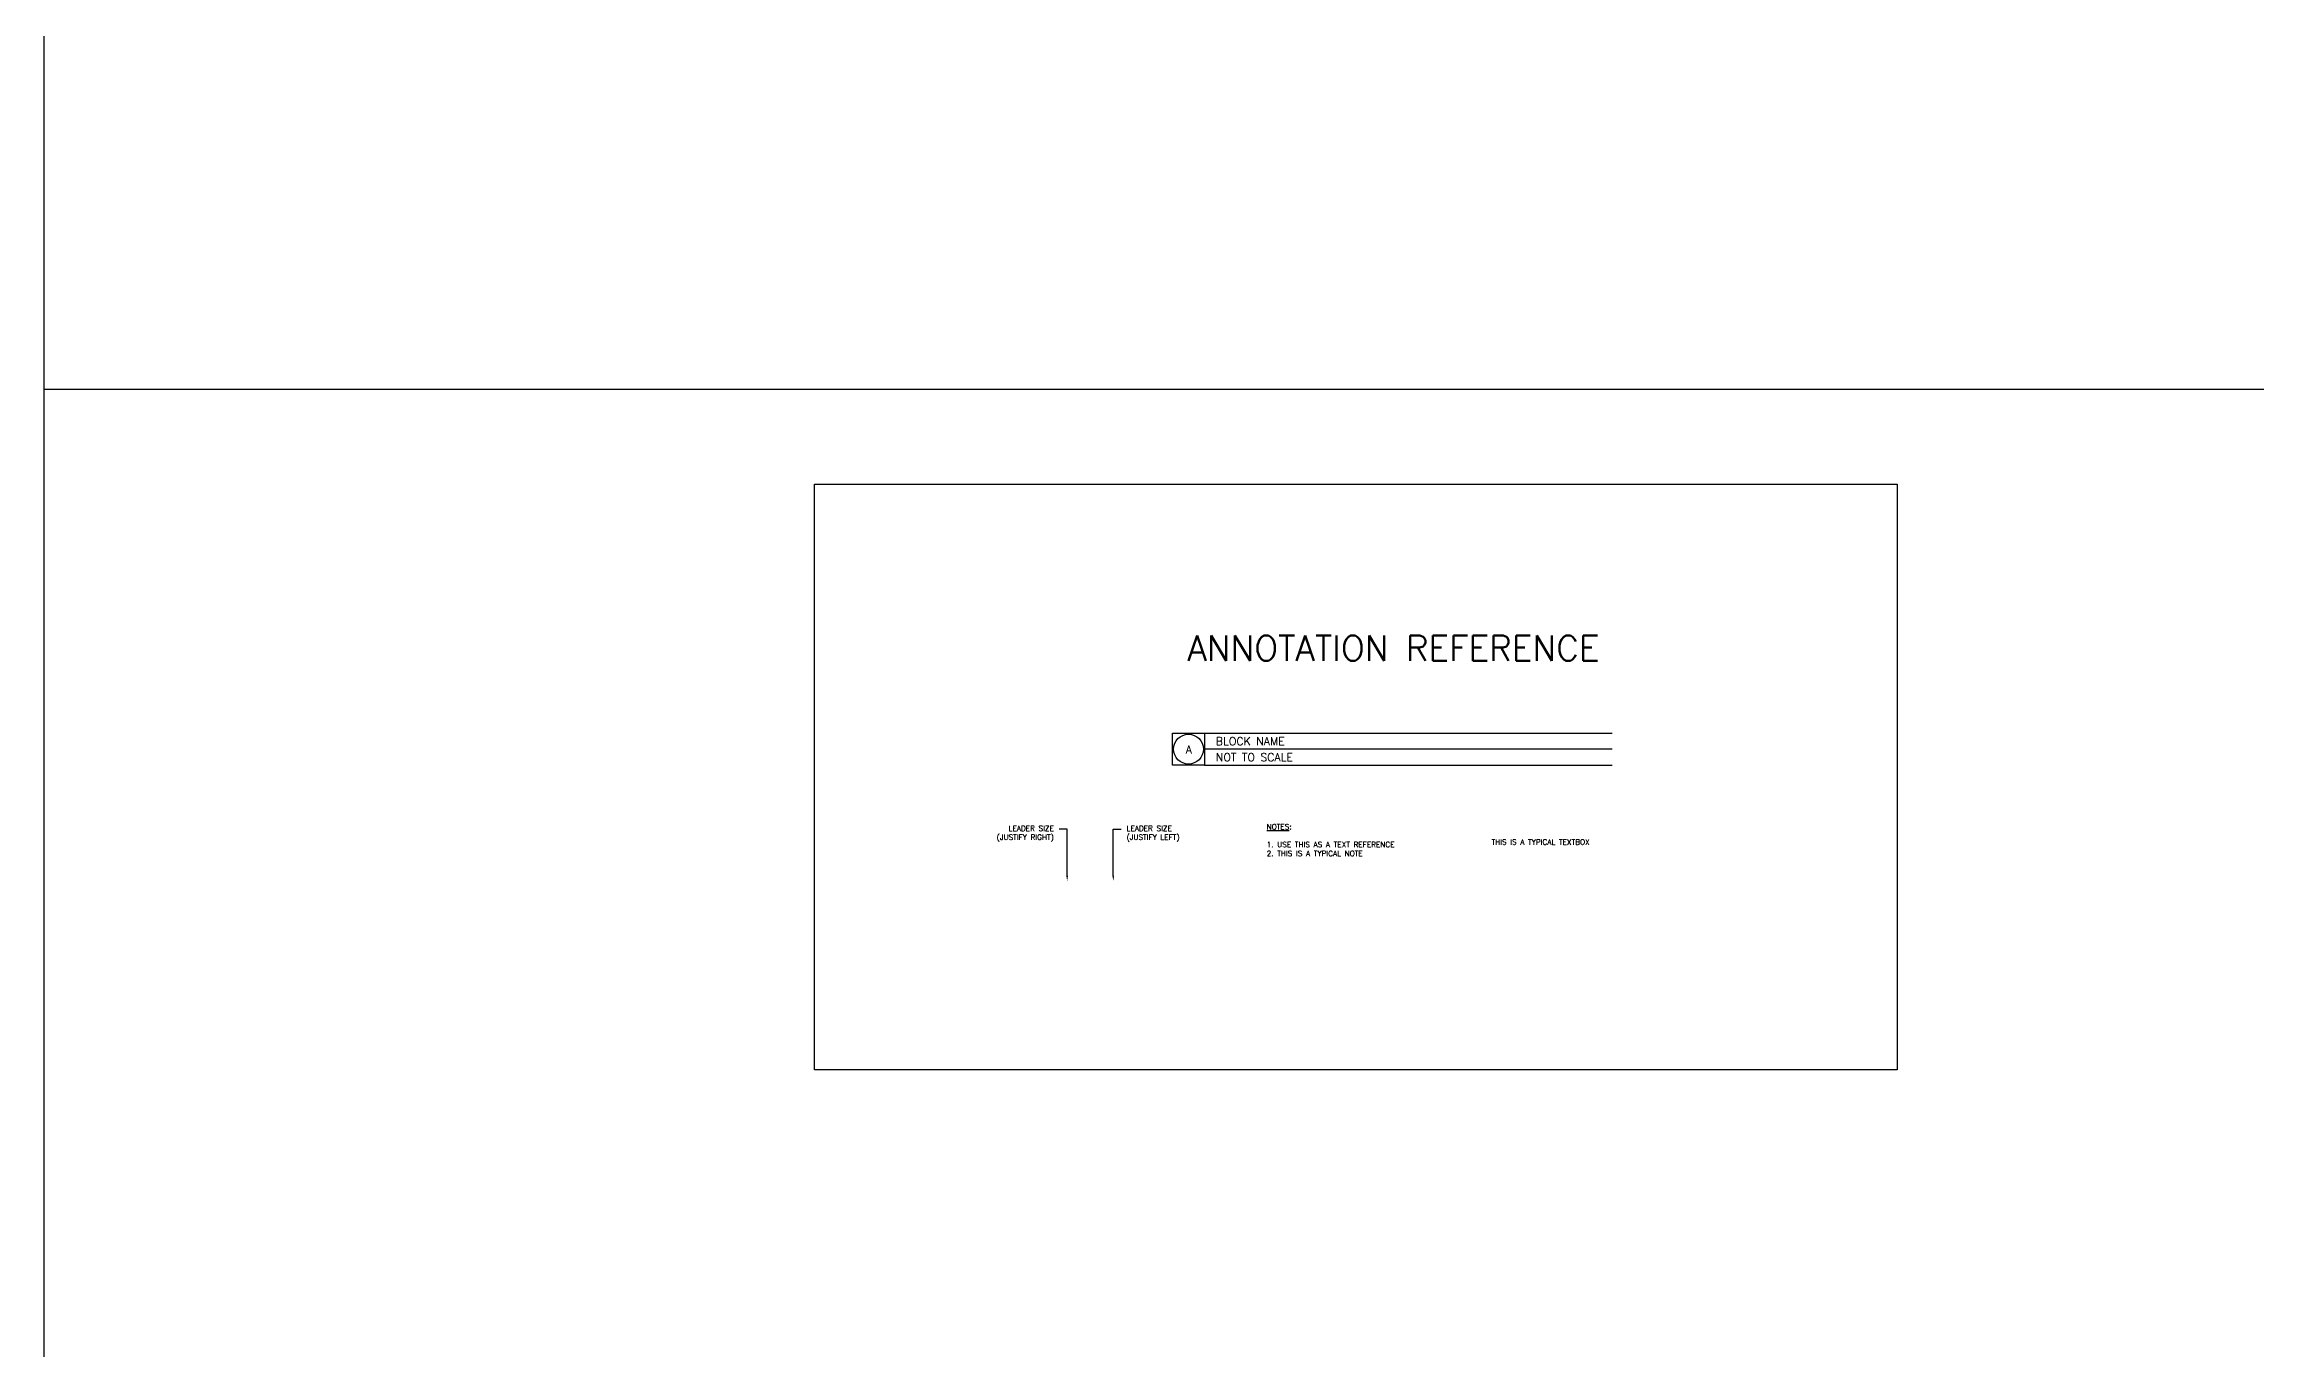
# Model space of a CAD drawing. Header units: inches. Extents: x -6 to 441, y 0 to 338.
# Drawn here: x 0 to 51.8, y 94.3 to 124.9 of the extents above; entities that cross this region are included whole.
import ezdxf
from ezdxf import colors
from ezdxf.entities.mleader import LeaderData, LeaderLine
from ezdxf.math import Vec2, Vec3

# ---------------------------------------------------------------- set-up
doc = ezdxf.new("R2010")
doc.units = ezdxf.units.IN
doc.header["$MEASUREMENT"] = 0
doc.styles.add('Roman', font='romans.shx', dxfattribs={"height": 0.125})
doc.styles.add('Roman-A', font='romans.shx', dxfattribs={"height": 0.125})

# ---------------------------------------------------------------- blocks, each defined once
blk = doc.blocks.new('*U28')
blk.add_lwpolyline([(0, 0.75), (0.75, 0.75), (0.75, 0), (0, 0)], close=True)
blk.add_circle((0.375, 0.375), 0.35)
at = {"insert": (0.383, 0.366), "char_height": 0.188, "width": 0.46087, "attachment_point": 5, "style": 'Roman-A'}
blk.add_mtext('A', dxfattribs=at)

msp = doc.modelspace()

# ---------------------------------------------------------------- linework, layer by layer
for p, q in [((0, 116.795), (434.989, 116.795)), ((26.433, 108.741), (36.737, 108.741)), ((36.737, 108.366), (27.183, 108.366)), ((27.183, 107.991), (36.737, 107.991))]:
    msp.add_line(p, q)
for points in [[(0, 227.508), (434.989, 227.508), (434.989, 0), (0, 0)], [(18.044, 114.573), (43.409, 114.573), (43.409, 100.852), (18.044, 100.852)]]:
    msp.add_lwpolyline(points, close=True)

# ---------------------------------------------------------------- block references
msp.add_blockref('*U28', (26.433, 107.991))

# ---------------------------------------------------------------- texts
at = {"style": 'Roman-A'}
for s, insert, char_height, width, attachment_point in [('ANNOTATION REFERENCE', (31.609, 111.026), 0.59151, 14.08062, 2), ('BLOCK NAME', (27.448, 108.645), 0.1875, 8.11395, 1), ('NOT TO SCALE', (27.448, 108.27), 0.1875, 8.11395, 1), ('{\\LNOTES}:\\P \\P1. USE THIS AS A TEXT REFERENCE\\P2. THIS IS A TYPICAL NOTE', (28.64, 106.609), 0.125, 4.65793, 1), ('THIS IS A TYPICAL TEXTBOX', (33.907, 106.251), 0.125, 4.81893, 1)]:
    msp.add_mtext(s, dxfattribs=dict(at, insert=insert, char_height=char_height, width=width, attachment_point=attachment_point))

# ---------------------------------------------------------------- leaders
ml = msp.add_multileader_mtext('Standard')
ml.set_content('LEADER SIZE ^J(JUSTIFY RIGHT)', color=256, style='Roman')
ml.set_leader_properties()
ml.build(insert=Vec2(0, 0))
ml.multileader.update_dxf_attribs({"dogleg_length": 0.125, "arrow_head_size": 0.125})
ctx = ml.context
ctx.base_point, ctx.char_height, ctx.arrow_head_size, ctx.landing_gap_size, ctx.plane_origin = Vec3(22.058, 106.489), 0.125, 0.125, 0.125, Vec3(25.239, 104.864)
ctx.text_align_type = 2
notes = []
notes.append((ctx, [(0, (1, 1, 0), (23.965, 106.489), (-1, 0), 0.186, [(0, [(23.965, 105.275)], 0, [])])]))
ctx.mtext.insert, ctx.mtext.alignment, ctx.mtext.flow_direction = Vec3(23.654, 106.572), 3, 5
ml = msp.add_multileader_mtext('Standard')
ml.set_content('LEADER SIZE^J(JUSTIFY LEFT)', color=256, style='Roman')
ml.set_leader_properties()
ml.build(insert=Vec2(0, 0))
ml.multileader.update_dxf_attribs({"dogleg_length": 0.125, "arrow_head_size": 0.125})
ctx = ml.context
ctx.base_point, ctx.char_height, ctx.arrow_head_size, ctx.landing_gap_size, ctx.plane_origin = Vec3(25.232, 106.489), 0.125, 0.125, 0.125, Vec3(24.715, 105.131)
notes.append((ctx, [(0, (1, 1, 0), (25.046, 106.489), (1, 0), 0.186, [(0, [(25.046, 105.275)], 0, [])])]))
ctx.mtext.insert, ctx.mtext.flow_direction = Vec3(25.357, 106.572), 5
for ctx, leaders in notes:
    for number, flags, end, landing, length, lines in leaders:
        leader = LeaderData()
        leader.index, (leader.has_last_leader_line, leader.has_dogleg_vector, leader.attachment_direction) = number, flags
        leader.last_leader_point, leader.dogleg_vector, leader.dogleg_length = Vec3(end), Vec3(landing), length
        for number, points, colour, breaks in lines:
            line = LeaderLine()
            line.index, line.vertices, line.color, line.breaks = number, Vec3.list(points), colors.encode_raw_color(colour), breaks
            leader.lines.append(line)
        ctx.leaders.append(leader)

doc.saveas('drawing.dxf')
